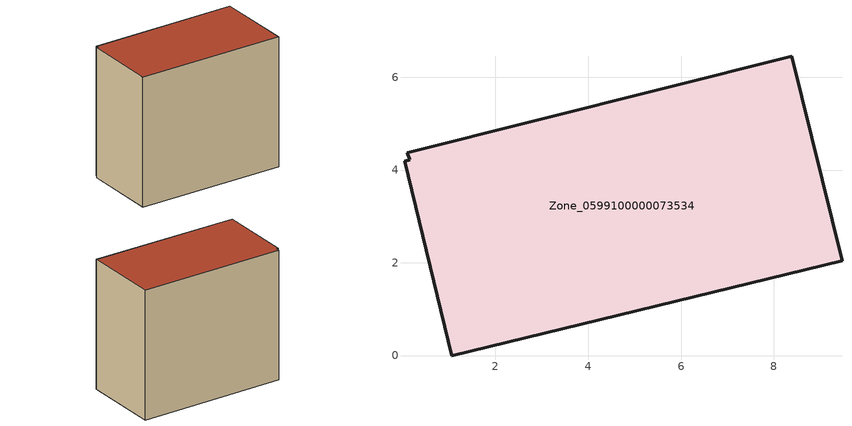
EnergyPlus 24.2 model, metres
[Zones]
Zone_0599100000073534
 floor ground (C_G): 0.04,4.19 0.15,4.22 0.1,4.37 8.39,6.45 9.47,2.04 1.06,0 z0
 wall outside (C_F): 9.47,2.04 8.39,6.45 0.1,4.37 0.15,4.22 0.04,4.19 1.06,0 9.47,2.04 z0:7.58
 roof outside (C_R): 0.15,4.22 0.04,4.19 1.06,0 9.47,2.04 8.39,6.45 0.1,4.37 z7.58
[BUILDING]
Pand.0599100000073534: North Axis=0; Terrain=City; Loads Convergence Tolerance Value=0.04; Temperature Convergence Tolerance Value=0.4; Solar Distribution=FullExterior; Maximum Number of Warmup Days=25; Minimum Number of Warmup Days=1
[Site:Location]
Rotterdam.The.Hague.AP_ZH_NLD Design_Conditions: Latitude=51.96; Longitude=4.45; Time Zone=1; Elevation=-4.5
[SITE:GROUNDTEMPERATURE:BUILDINGSURFACE]
18, 18, 18, 18, 18, 18, 18, 18, 18, 18, 18, 18
[MATERIAL] Thermal Absorptance=0.9; Solar Absorptance=0.7; Visible Absorptance=0.7
Name | Roughness | Thickness | Conductivity | Density | Specific Heat
G.TI.1946 | MediumSmooth | 0.15 | 1 | 540 | 1210
F.TI.1946 | Rough | 0.3 | 0.857143 | 1920 | 840
R.TI.1946 | MediumRough | 0.2 | 0.1 | 1500 | 1000
[CONSTRUCTION]
C_G: G.TI.1946
C_F: F.TI.1946
C_R: R.TI.1946
[ZONE]
Zone_0599100000073534: Type=1; Multiplier=1; Ceiling Height=Autocalculate; Volume=Autocalculate; Floor Area=autocalculate; Part of Total Floor Area=Yes
[ZONEINFILTRATION:DESIGNFLOWRATE]
Infil_Zone_0599100000073534: Zone or ZoneList or Space or SpaceList=Zone_0599100000073534; Schedule=AlwaysOn; Design Flow Rate Calculation Method=Flow/Area; Flow Rate per Floor Area=0.003; Constant Term Coefficient=1; Temperature Term Coefficient=0; Velocity Term Coefficient=0; Velocity Squared Term Coefficient=0
[HVACTEMPLATE:ZONE:IDEALLOADSAIRSYSTEM]
Zone_0599100000073534: Maximum Heating Supply Air Temperature=50; Minimum Cooling Supply Air Temperature=13; Maximum Heating Supply Air Humidity Ratio=0.0156; Minimum Cooling Supply Air Humidity Ratio=0.0077; Heating Limit=NoLimit; Cooling Limit=NoLimit; Dehumidification Control Type=ConstantSensibleHeatRatio; Cooling Sensible Heat Ratio=0.7; Dehumidification Setpoint=60; Humidification Control Type=None; Humidification Setpoint=30; Outdoor Air Method=None; Outdoor Air Flow Rate per Person=0.00944; Outdoor Air Flow Rate per Zone Floor Area=0; Outdoor Air Flow Rate per Zone=0; Demand Controlled Ventilation Type=None; Outdoor Air Economizer Type=NoEconomizer; Heat Recovery Type=None; Sensible Heat Recovery Effectiveness=0.7; Latent Heat Recovery Effectiveness=0.65
[ZONECONTROL:THERMOSTAT]
ThermostatControl_Zone_0599100000073534: Zone or ZoneList=Zone_0599100000073534; Control Type Schedule=DualSetpointControlType; Control 1=Thermostat_Zone_0599100000073534; Temperature Difference Between Cutout And Setpoint=0
[THERMOSTATSETPOINT:DUALSETPOINT]
Thermostat_Zone_0599100000073534: Heating Setpoint Temperature Schedule=HeatingSetpoint_Zone_0599100000073534; Cooling Setpoint Temperature Schedule=CoolingSetpoint_Zone_0599100000073534
[SCHEDULE:COMPACT]
HeatingSetpoint_Zone_0599100000073534: Through: 12/31, For: AllDays, Until: 24:00, 21
CoolingSetpoint_Zone_0599100000073534: Through: 12/31, For: AllDays, Until: 24:00, 24
DualSetpointControlType: Through: 12/31, For: AllDays, Until: 24:00, 4
AlwaysOn: Through: 12/31, For: AllDays, Until: 24:00, 1
